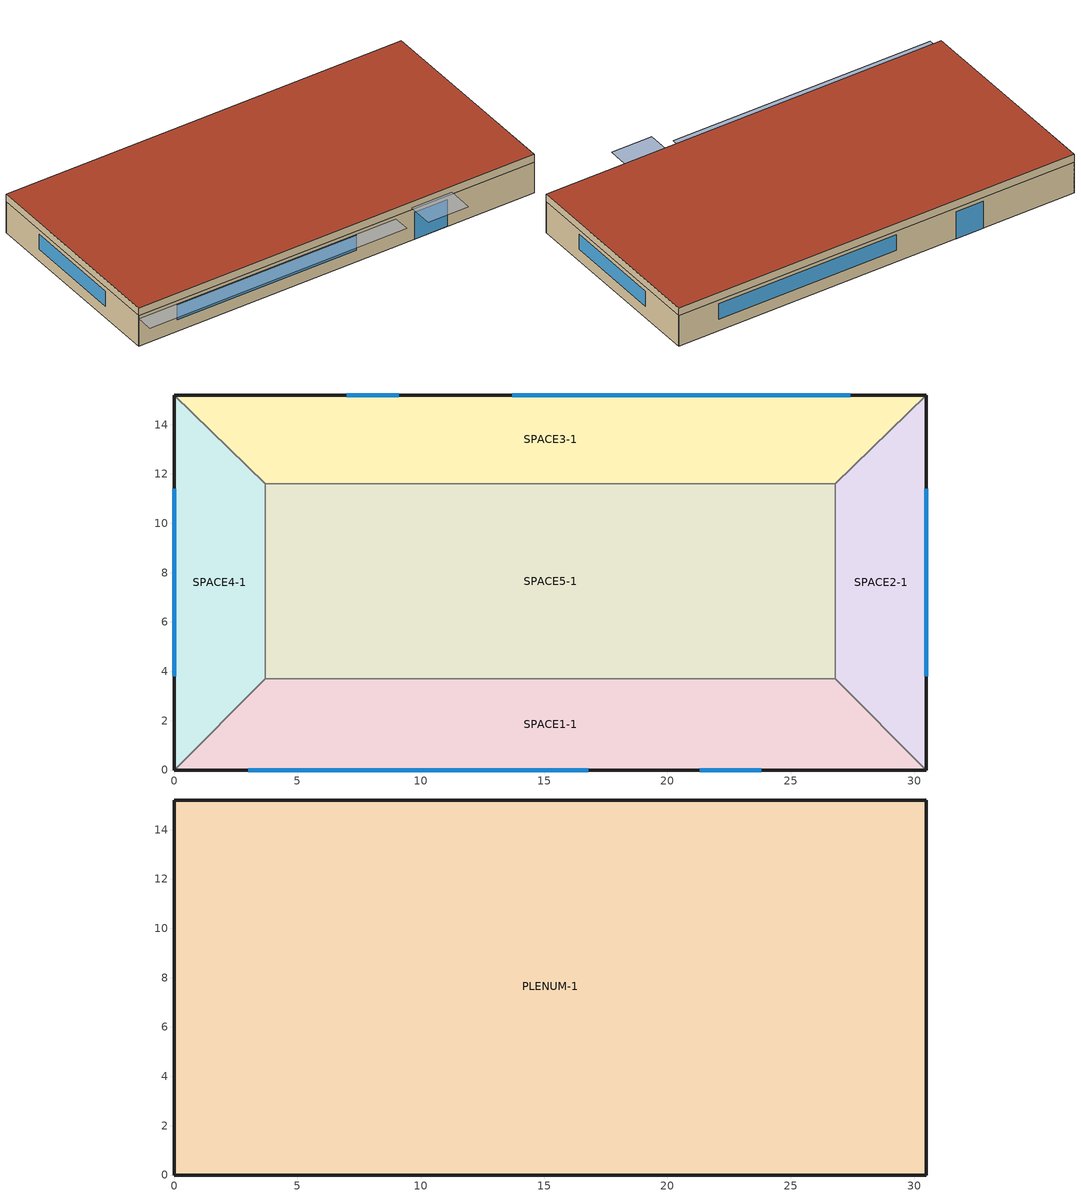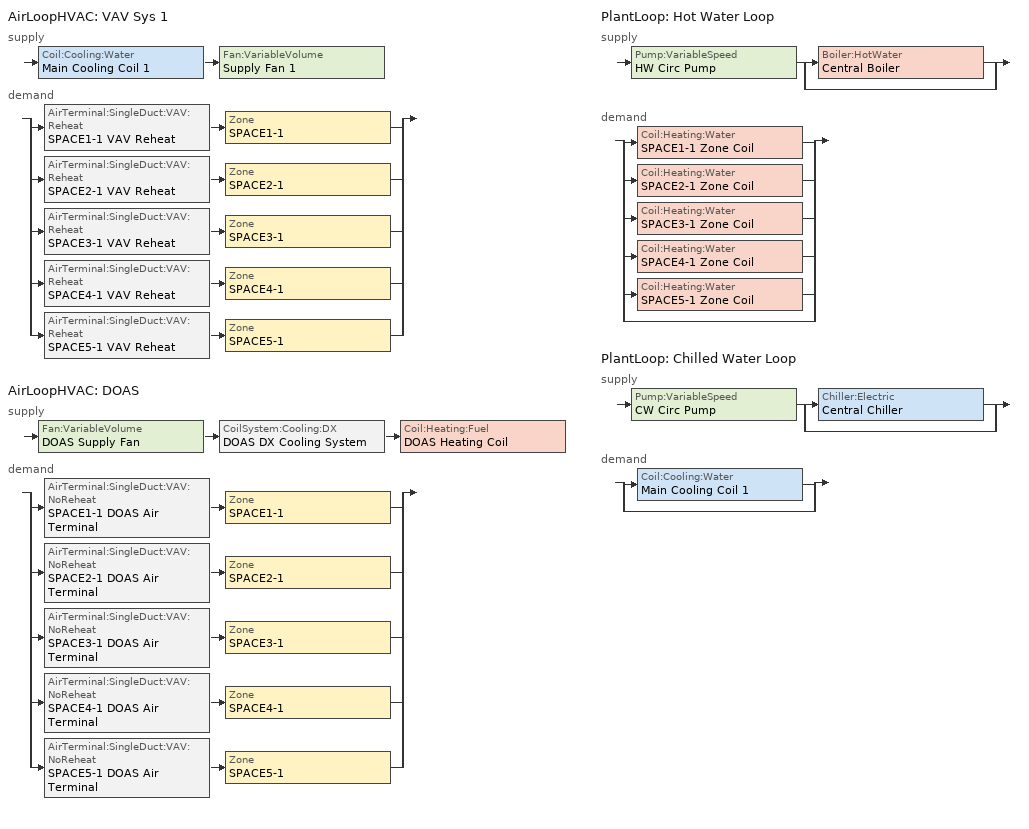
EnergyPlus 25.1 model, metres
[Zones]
SPACE1-1
 floor ground (FLOOR-SLAB-1): 26.8,3.7 30.5,0 0,0 3.7,3.7 z0
 wall outside (WALL-1): 0,0 30.5,0 z0:2.4
 wall to SPACE2-1 (INT-WALL-1): 30.5,0 26.8,3.7 z0:2.4
 wall to SPACE4-1 (INT-WALL-1): 3.7,3.7 0,0 z0:2.4
 wall to SPACE5-1 (INT-WALL-1): 26.8,3.7 3.7,3.7 z0:2.4
 window (Dbl Clr 3mm/13mm Air): 3,0 16.8,0 z0.9:2.1
 window (Sgl Grey 3mm): 21.3,0 23.8,0 z0:2.1
SPACE2-1
 floor ground (FLOOR-SLAB-1): 26.8,11.6 30.5,15.2 30.5,0 26.8,3.7 z0
 wall outside (WALL-1): 30.5,0 30.5,15.2 z0:2.4
 wall to SPACE3-1 (INT-WALL-1): 30.5,15.2 26.8,11.6 z0:2.4
 wall to SPACE5-1 (INT-WALL-1): 26.8,11.6 26.8,3.7 z0:2.4
 window (Dbl Clr 3mm/13mm Air): 30.5,3.8 30.5,11.4 z0.9:2.1
SPACE3-1
 floor ground (FLOOR-SLAB-1): 26.8,11.6 3.7,11.6 0,15.2 30.5,15.2 z0
 wall outside (WALL-1): 30.5,15.2 0,15.2 z0:2.4
 wall to SPACE4-1 (INT-WALL-1): 0,15.2 3.7,11.6 z0:2.4
 wall to SPACE5-1 (INT-WALL-1): 3.7,11.6 26.8,11.6 z0:2.4
 window (Dbl Clr 3mm/13mm Air): 27.4,15.2 13.7,15.2 z0.9:2.1
 window (Sgl Grey 3mm): 9.1,15.2 7,15.2 z0:2.1
SPACE4-1
 floor ground (FLOOR-SLAB-1): 3.7,3.7 0,0 0,15.2 3.7,11.6 z0
 wall outside (WALL-1): 0,15.2 0,0 z0:2.4
 wall to SPACE5-1 (INT-WALL-1): 3.7,3.7 3.7,11.6 z0:2.4
 window (Dbl Clr 3mm/13mm Air): 0,11.4 0,3.8 z0.9:2.1
SPACE5-1
 floor ground (FLOOR-SLAB-1): 26.8,11.6 26.8,3.7 3.7,3.7 3.7,11.6 z0
PLENUM-1
 floor to SPACE1-1 (CLNG-1): 26.8,3.7 30.5,0 0,0 3.7,3.7 z2.4
 floor to SPACE2-1 (CLNG-1): 26.8,11.6 30.5,15.2 30.5,0 26.8,3.7 z2.4
 floor to SPACE3-1 (CLNG-1): 26.8,11.6 3.7,11.6 0,15.2 30.5,15.2 z2.4
 floor to SPACE4-1 (CLNG-1): 3.7,3.7 0,0 0,15.2 3.7,11.6 z2.4
 floor to SPACE5-1 (CLNG-1): 26.8,11.6 26.8,3.7 3.7,3.7 3.7,11.6 z2.4
 wall outside (WALL-1): 0,0 30.5,0 30.5,15.2 0,15.2 0,0 z2.4:3
 roof outside (ROOF-1): 0,15.2 0,0 30.5,0 30.5,15.2 z3
shading: 0,-1.3 0,0 19.8,0 19.8,-1.3 z2.2; 21,-2 21,0 24.1,0 24.1,-2 z2.6
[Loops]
AirLoopHVAC 'VAV Sys 1'
 supply: Coil:Cooling:Water 'Main Cooling Coil 1' > Fan:VariableVolume 'Supply Fan 1'
 demand: split
  | AirTerminal:SingleDuct:VAV:Reheat 'SPACE1-1 VAV Reheat' > Zone 'SPACE1-1'
  | AirTerminal:SingleDuct:VAV:Reheat 'SPACE2-1 VAV Reheat' > Zone 'SPACE2-1'
  | AirTerminal:SingleDuct:VAV:Reheat 'SPACE3-1 VAV Reheat' > Zone 'SPACE3-1'
  | AirTerminal:SingleDuct:VAV:Reheat 'SPACE4-1 VAV Reheat' > Zone 'SPACE4-1'
  | AirTerminal:SingleDuct:VAV:Reheat 'SPACE5-1 VAV Reheat' > Zone 'SPACE5-1'
AirLoopHVAC 'DOAS'
 supply: Fan:VariableVolume 'DOAS Supply Fan' > CoilSystem:Cooling:DX 'DOAS DX Cooling System' > Coil:Heating:Fuel 'DOAS Heating Coil'
 demand: split
  | AirTerminal:SingleDuct:VAV:NoReheat 'SPACE1-1 DOAS Air Terminal' > Zone 'SPACE1-1'
  | AirTerminal:SingleDuct:VAV:NoReheat 'SPACE2-1 DOAS Air Terminal' > Zone 'SPACE2-1'
  | AirTerminal:SingleDuct:VAV:NoReheat 'SPACE3-1 DOAS Air Terminal' > Zone 'SPACE3-1'
  | AirTerminal:SingleDuct:VAV:NoReheat 'SPACE4-1 DOAS Air Terminal' > Zone 'SPACE4-1'
  | AirTerminal:SingleDuct:VAV:NoReheat 'SPACE5-1 DOAS Air Terminal' > Zone 'SPACE5-1'
PlantLoop 'Hot Water Loop'
 supply: Pump:VariableSpeed 'HW Circ Pump' > split
  | Boiler:HotWater 'Central Boiler'
  | bypass
 demand: split
  | Coil:Heating:Water 'SPACE1-1 Zone Coil'
  | Coil:Heating:Water 'SPACE2-1 Zone Coil'
  | Coil:Heating:Water 'SPACE3-1 Zone Coil'
  | Coil:Heating:Water 'SPACE4-1 Zone Coil'
  | Coil:Heating:Water 'SPACE5-1 Zone Coil'
  | bypass
PlantLoop 'Chilled Water Loop'
 supply: Pump:VariableSpeed 'CW Circ Pump' > split
  | Chiller:Electric 'Central Chiller'
  | bypass
 demand: split
  | Coil:Cooling:Water 'Main Cooling Coil 1'
  | bypass
[Building]
Building: North Axis {deg}=30; Terrain=City; Loads Convergence Tolerance Value {W}=0.04; Temperature Convergence Tolerance Value {deltaC}=0.4; Solar Distribution=FullExterior; Maximum Number of Warmup Days=25; Minimum Number of Warmup Days=6
[Site:Location]
CHICAGO_IL_USA TMY2-94846: Latitude {deg}=41.78; Longitude {deg}=-87.75; Time Zone {hr}=-6; Elevation {m}=190
[SizingPeriod:DesignDay] Day of Month=21; Humidity Condition Type=Wetbulb; Barometric Pressure {Pa}=99063; Rain Indicator=No; Snow Indicator=No; Daylight Saving Time Indicator=No; Solar Model Indicator=ASHRAEClearSky
Name | Month | Day Type | Maximum Dry-Bulb Temperature {C} | Daily Dry-Bulb Temperature Range {deltaC} | Wetbulb or DewPoint at Maximum Dry-Bulb {C} | Wind Speed {m/s} | Wind Direction {deg} | Sky Clearness
CHICAGO_IL_USA Annual Heating 99% Design Conditions DB | 1 | WinterDesignDay | -17.3 | 0 | -17.3 | 4.9 | 270 | 0
CHICAGO_IL_USA Annual Cooling 1% Design Conditions DB/MCWB | 7 | SummerDesignDay | 31.5 | 10.7 | 23 | 5.3 | 230 | 1
[Site:GroundTemperature:BuildingSurface]
20.03, 20.03, 20.13, 20.3, 20.43, 20.52, 20.62, 20.77, 20.78, 20.55, 20.44, 20.2
[Material] Thermal Absorptance=0.9
Name | Roughness | Thickness {m} | Conductivity {W/m-K} | Density {kg/m3} | Specific Heat {J/kg-K} | Solar Absorptance | Visible Absorptance
RG01 | Rough | 0.0127 | 1.442 | 881 | 1674 | 0.65 | 0.65
BR01 | VeryRough | 0.0095 | 0.162 | 1121 | 1464 | 0.7 | 0.7
IN46 | VeryRough | 0.0762 | 0.023 | 24 | 1590 | 0.5 | 0.5
WD01 | MediumSmooth | 0.0191 | 0.115 | 513 | 1381 | 0.78 | 0.78
PW03 | MediumSmooth | 0.0127 | 0.115 | 545 | 1213 | 0.78 | 0.78
IN02 | Rough | 0.0901 | 0.043 | 10 | 837 | 0.75 | 0.75
GP01 | MediumSmooth | 0.0127 | 0.16 | 801 | 837 | 0.75 | 0.75
GP02 | MediumSmooth | 0.0159 | 0.16 | 801 | 837 | 0.75 | 0.75
CC03 | MediumRough | 0.1016 | 1.31 | 2243 | 837 | 0.65 | 0.65
[Material:NoMass]
MAT-CLNG-1: Roughness=Rough; Thermal Resistance {m2-K/W}=0.652259; Thermal Absorptance=0.65; Solar Absorptance=0.65; Visible Absorptance=0.65
[Material:AirGap]
AL21: Thermal Resistance {m2-K/W}=0.157
[Construction]
ROOF-1: RG01, BR01, IN46, WD01
WALL-1: WD01, PW03, IN02, GP01
CLNG-1: MAT-CLNG-1
FLOOR-SLAB-1: CC03
INT-WALL-1: GP02, AL21, GP02
Dbl Clr 3mm/13mm Air: CLEAR 3MM, AIR 13MM, CLEAR 3MM
Sgl Grey 3mm: GREY 3MM
[WindowMaterial:Gas]
AIR 13MM: Gas Type=Air; Thickness {m}=0.0127
[WindowMaterial:Glazing] Optical Data Type=SpectralAverage; Thickness {m}=0.003; Infrared Transmittance at Normal Incidence=0; Front Side Infrared Hemispherical Emissivity=0.84; Back Side Infrared Hemispherical Emissivity=0.84; Conductivity {W/m-K}=0.9
Name | Solar Transmittance at Normal Incidence | Front Side Solar Reflectance at Normal Incidence | Back Side Solar Reflectance at Normal Incidence | Visible Transmittance at Normal Incidence | Front Side Visible Reflectance at Normal Incidence | Back Side Visible Reflectance at Normal Incidence
CLEAR 3MM | 0.837 | 0.075 | 0.075 | 0.898 | 0.081 | 0.081
GREY 3MM | 0.626 | 0.061 | 0.061 | 0.611 | 0.061 | 0.061
[Zone] Type=1; Multiplier=1
Name | Ceiling Height {m} | Volume {m3}
PLENUM-1 | 0.6096 | 283.2
SPACE1-1; SPACE3-1 | 2.4384 | 239.247
SPACE2-1; SPACE4-1 | 2.4384 | 103.311
SPACE5-1 | 2.4384 | 447.683
[ZoneInfiltration:DesignFlowRate] Schedule=INFIL-SCH; Design Flow Rate Calculation Method=flow/zone; Constant Term Coefficient=0; Temperature Term Coefficient=0; Velocity Term Coefficient=0.2237; Velocity Squared Term Coefficient=0
Name | Zone or ZoneList or Space or SpaceList | Design Flow Rate {m3/s}
SPACE1-1 Infil 1 | SPACE1-1 | 0.032
SPACE2-1 Infil 1 | SPACE2-1 | 0.014
SPACE3-1 Infil 1 | SPACE3-1 | 0.032
SPACE4-1 Infil 1 | SPACE4-1 | 0.014
SPACE5-1 Infil 1 | SPACE5-1 | 0.062
[People] Number of People Schedule=OCCUPY-1; Number of People Calculation Method=people; Fraction Radiant=0.3; Activity Level Schedule=ActSchd
Name | Zone or ZoneList or Space or SpaceList | Number of People
SPACE1-1 People 1 | SPACE1-1 | 11
SPACE2-1 People 1 | SPACE2-1 | 5
SPACE3-1 People 1 | SPACE3-1 | 11
SPACE4-1 People 1 | SPACE4-1 | 5
SPACE5-1 People 1 | SPACE5-1 | 20
[Lights] Schedule=LIGHTS-1; Design Level Calculation Method=LightingLevel; Return Air Fraction=0.2; Fraction Radiant=0.59; Fraction Visible=0.2; Fraction Replaceable=0
Name | Zone or ZoneList or Space or SpaceList | Lighting Level {W}
SPACE1-1 Lights 1 | SPACE1-1 | 1584
SPACE2-1 Lights 1 | SPACE2-1 | 684
SPACE3-1 Lights 1 | SPACE3-1 | 1584
SPACE4-1 Lights 1 | SPACE4-1 | 684
SPACE5-1 Lights 1 | SPACE5-1 | 2964
[ElectricEquipment] Schedule=EQUIP-1; Design Level Calculation Method=EquipmentLevel; Fraction Latent=0; Fraction Radiant=0.3; Fraction Lost=0
Name | Zone or ZoneList or Space or SpaceList | Design Level {W}
SPACE1-1 ElecEq 1 | SPACE1-1 | 1056
SPACE2-1 ElecEq 1 | SPACE2-1 | 456
SPACE3-1 ElecEq 1 | SPACE3-1 | 1056
SPACE4-1 ElecEq 1 | SPACE4-1 | 456
SPACE5-1 ElecEq 1 | SPACE5-1 | 1976
[Sizing:Zone] Zone Cooling Design Supply Air Temperature Input Method=SupplyAirTemperature; Zone Cooling Design Supply Air Temperature {C}=14; Zone Heating Design Supply Air Temperature Input Method=SupplyAirTemperature; Zone Heating Design Supply Air Temperature {C}=50; Zone Cooling Design Supply Air Humidity Ratio {kgWater/kgDryAir}=0.009; Zone Heating Design Supply Air Humidity Ratio {kgWater/kgDryAir}=0.004; Zone Heating Sizing Factor=0; Zone Cooling Sizing Factor=0; Cooling Design Air Flow Method=DesignDayWithLimit; Heating Design Air Flow Method=DesignDay; Account for Dedicated Outdoor Air System=Yes; Dedicated Outdoor Air System Control Strategy=ColdSupplyAir; Dedicated Outdoor Air Low Setpoint Temperature for Design {C}=12.2; Dedicated Outdoor Air High Setpoint Temperature for Design {C}=12.3
Name | Design Specification Outdoor Air Object
SPACE1-1 | SZ DSOA SPACE1-1
SPACE2-1 | SZ DSOA SPACE2-1
SPACE3-1 | SZ DSOA SPACE3-1
SPACE4-1 | SZ DSOA SPACE4-1
SPACE5-1 | SZ DSOA SPACE5-1
[DesignSpecification:OutdoorAir] Outdoor Air Method=sum; Outdoor Air Flow per Person {m3/s-person}=0.00236; Outdoor Air Flow per Zone Floor Area {m3/s-m2}=0.000305; Outdoor Air Flow per Zone {m3/s}=0
SZ DSOA SPACE1-1; SZ DSOA SPACE2-1; SZ DSOA SPACE3-1; SZ DSOA SPACE4-1; SZ DSOA SPACE5-1
[Sizing:System] Design Outdoor Air Flow Rate {m3/s}=autosize; Preheat Design Humidity Ratio {kgWater/kgDryAir}=0.008; Precool Design Temperature {C}=11; Precool Design Humidity Ratio {kgWater/kgDryAir}=0.008; Central Cooling Design Supply Air Temperature {C}=12.8; Cooling Supply Air Flow Rate Method=DesignDay; Cooling Supply Air Flow Rate {m3/s}=0; Heating Supply Air Flow Rate Method=DesignDay; Heating Supply Air Flow Rate {m3/s}=0; Zone Maximum Outdoor Air Fraction=1; Cooling Design Capacity Method=CoolingDesignCapacity; Cooling Design Capacity {W}=autosize; Heating Design Capacity Method=HeatingDesignCapacity; Heating Design Capacity {W}=autosize
Name | Type of Load to Size On | Central Heating Maximum System Air Flow Ratio | Preheat Design Temperature {C} | Central Heating Design Supply Air Temperature {C} | Type of Zone Sum to Use | 100% Outdoor Air in Cooling | 100% Outdoor Air in Heating | Central Cooling Design Supply Air Humidity Ratio {kgWater/kgDryAir} | Central Heating Design Supply Air Humidity Ratio {kgWater/kgDryAir} | Central Cooling Capacity Control Method | System Outdoor Air Method
VAV Sys 1 | sensible | 0.3 | 4.5 | 16.7 | noncoincident | no | no | 0.008 | 0.008 | VAV
DOAS | VentilationRequirement | 1 | 2 | 12.2 | NonCoincident | Yes | Yes | 0.00924 | 0.003 | OnOff | ZoneSum
[Sizing:Plant]
Name | Loop Type | Design Loop Exit Temperature {C} | Loop Design Temperature Difference {deltaC}
Hot Water Loop | heating | 82 | 11
Chilled Water Loop | cooling | 7 | 4
[ZoneControl:Thermostat] Control Type Schedule=Zone Control Type Sched; Control 1=CoolingSetPoint; Control 2=HeatingSetpoint; Control 3=DualSetPoint
Name | Zone or ZoneList
SPACE1-1 Control | SPACE1-1
SPACE2-1 Control | SPACE2-1
SPACE3-1 Control | SPACE3-1
SPACE4-1 Control | SPACE4-1
SPACE5-1 Control | SPACE5-1
[ThermostatSetpoint:SingleHeating]
HeatingSetpoint: Setpoint Temperature Schedule=Htg-SetP-Sch
[ThermostatSetpoint:SingleCooling]
CoolingSetpoint: Setpoint Temperature Schedule=Clg-SetP-Sch
[ThermostatSetpoint:DualSetpoint]
DualSetPoint: Heating Setpoint Temperature Schedule=Htg-SetP-Sch; Cooling Setpoint Temperature Schedule=Clg-SetP-Sch
[Zone equipment]
SPACE1-1: SPACE1-1 DOAS Air Terminal, SPACE1-1 VAV Reheat
SPACE2-1: SPACE2-1 DOAS Air Terminal, SPACE2-1 VAV Reheat
SPACE3-1: SPACE3-1 DOAS Air Terminal, SPACE3-1 VAV Reheat
SPACE4-1: SPACE4-1 DOAS Air Terminal, SPACE4-1 VAV Reheat
SPACE5-1: SPACE5-1 DOAS Air Terminal, SPACE5-1 VAV Reheat
[AirTerminal:SingleDuct:VAV:Reheat] Availability Schedule=ReheatCoilAvailSched; Maximum Air Flow Rate {m3/s}=autosize; Zone Minimum Air Flow Input Method=Constant; Constant Minimum Air Flow Fraction=0.3; Maximum Hot Water or Steam Flow Rate {m3/s}=autosize; Minimum Hot Water or Steam Flow Rate {m3/s}=0; Convergence Tolerance=0.001; Damper Heating Action=NORMAL; Maximum Flow per Zone Floor Area During Reheat {m3/s-m2}=AUTOCALCULATE; Maximum Flow Fraction During Reheat=AUTOCALCULATE
Name | Reheat Coil
SPACE1-1 VAV Reheat | SPACE1-1 Zone Coil
SPACE2-1 VAV Reheat | SPACE2-1 Zone Coil
SPACE3-1 VAV Reheat | SPACE3-1 Zone Coil
SPACE4-1 VAV Reheat | SPACE4-1 Zone Coil
SPACE5-1 VAV Reheat | SPACE5-1 Zone Coil
[Coil:Heating:Water] Availability Schedule=ReheatCoilAvailSched; U-Factor Times Area Value {W/K}=autosize; Maximum Water Flow Rate {m3/s}=autosize; Performance Input Method=UFactorTimesAreaAndDesignWaterFlowRate; Rated Capacity {W}=autosize; Rated Inlet Water Temperature {C}=82.2; Rated Inlet Air Temperature {C}=16.6; Rated Outlet Water Temperature {C}=71.1; Rated Outlet Air Temperature {C}=32.2; Design Water Temperature Difference {deltaC}=11
SPACE1-1 Zone Coil; SPACE2-1 Zone Coil; SPACE3-1 Zone Coil; SPACE4-1 Zone Coil; SPACE5-1 Zone Coil
[AirLoopHVAC:ReturnPlenum]
Return-Plenum-1: Zone=PLENUM-1
[AirLoopHVAC] Design Supply Air Flow Rate {m3/s}=autosize
VAV Sys 1; DOAS
[AvailabilityManager:Scheduled]
Name | Schedule
VAV Sys 1 Avail | FanAvailSched
DOAS Availability | OCCUPY-1
[Coil:Cooling:Water]
Main Cooling Coil 1: Availability Schedule=CoolingCoilAvailSched; Design Water Flow Rate {m3/s}=autosize; Design Air Flow Rate {m3/s}=autosize; Design Inlet Water Temperature {C}=autosize; Design Inlet Air Temperature {C}=autosize; Design Outlet Air Temperature {C}=autosize; Design Inlet Air Humidity Ratio {kgWater/kgDryAir}=autosize; Design Outlet Air Humidity Ratio {kgWater/kgDryAir}=autosize; Type of Analysis=SimpleAnalysis; Heat Exchanger Configuration=CrossFlow; Design Water Temperature Difference {deltaC}=4
[Fan:VariableVolume] Fan Total Efficiency=0.7; Maximum Flow Rate {m3/s}=autosize; Fan Power Minimum Flow Rate Input Method=Fraction; Motor Efficiency=0.9; Motor In Airstream Fraction=1; Fan Power Coefficient 5=0
Name | Availability Schedule | Pressure Rise {Pa} | Fan Power Minimum Flow Fraction | Fan Power Coefficient 1 | Fan Power Coefficient 2 | Fan Power Coefficient 3 | Fan Power Coefficient 4
Supply Fan 1 | FanAvailSched | 600 | 0.25 | 0.350712 | 0.308505 | -0.541374 | 0.871988
DOAS Supply Fan | OCCUPY-1 | 1000 | 0 | 0.00153024 | 0.00520806 | 1.10862 | -0.116356
[Controller:WaterCoil]
Central Cooling Coil Controller 1: Control Variable=Temperature; Action=Reverse; Actuator Variable=FLOW; Controller Convergence Tolerance {deltaC}=0.002; Maximum Actuated Flow {m3/s}=autosize; Minimum Actuated Flow {m3/s}=0
[SetpointManager:SystemNodeReset:Temperature] Control Variable=Temperature
Name | Setpoint at Low Reference Temperature {C} | Setpoint at High Reference Temperature {C} | Low Reference Temperature {C} | High Reference Temperature {C} | Setpoint Node or NodeList
Supply Air Temp Manager 1 | 16.7 | 12.8 | 20 | 23.3 | VAV Sys 1 Outlet Node
Hot Water Loop Setpoint Manager | 82 | 65.6 | -6.7 | 10 | HW Supply Outlet Node
Central Boiler Setpoint Manager | 82 | 65.6 | -6.7 | 10 | Central Boiler Outlet Node
[SetpointManager:MixedAir]
Mixed Air Temp Manager 1: Control Variable=Temperature; Setpoint Node or NodeList=Main Branch SetPoint Node List
[PlantLoop] Fluid Type=Water; Maximum Loop Flow Rate {m3/s}=autosize; Minimum Loop Flow Rate {m3/s}=0; Load Distribution Scheme=SequentialLoad
Name | Plant Equipment Operation Scheme | Maximum Loop Temperature {C} | Minimum Loop Temperature {C}
Hot Water Loop | Hot Loop Operation | 100 | 10
Chilled Water Loop | CW Loop Operation | 98 | 1
[PlantEquipmentOperationSchemes] Control Scheme 1 Schedule=PlantOnSched
Name | Control Scheme 1
Hot Loop Operation | Central Boiler Only
CW Loop Operation | Central Chiller Only
[PlantEquipmentOperation:HeatingLoad]
Central Boiler Only: Load Range 1 Lower Limit {W}=0; Load Range 1 Upper Limit {W}=1000000; Range 1 Equipment List=heating plant
[PlantEquipmentList]
heating plant: Central Boiler
Cooling Plant: Central Chiller
[Boiler:HotWater]
Central Boiler: Fuel Type=NaturalGas; Nominal Capacity {W}=autosize; Nominal Thermal Efficiency=0.8; Efficiency Curve Temperature Evaluation Variable=LeavingBoiler; Normalized Boiler Efficiency Curve=BoilerEfficiency; Design Water Flow Rate {m3/s}=autosize; Minimum Part Load Ratio=0; Maximum Part Load Ratio=1.2; Optimum Part Load Ratio=1; Water Outlet Upper Temperature Limit {C}=100; Boiler Flow Mode=LeavingSetpointModulated
[Pump:VariableSpeed] Design Maximum Flow Rate {m3/s}=autosize; Design Pump Head {Pa}=179352; Design Power Consumption {W}=autosize; Motor Efficiency=0.9; Fraction of Motor Inefficiencies to Fluid Stream=0; Coefficient 1 of the Part Load Performance Curve=0; Coefficient 2 of the Part Load Performance Curve=1; Coefficient 3 of the Part Load Performance Curve=0; Coefficient 4 of the Part Load Performance Curve=0; Design Minimum Flow Rate {m3/s}=0; Pump Control Type=INTERMITTENT
Name | Pump Flow Rate Schedule
HW Circ Pump
CW Circ Pump | CoolingPumpAvailSched
[AvailabilityManager:LowTemperatureTurnOff]
CW Low Temp Limit: Temperature {C}=2; Applicability Schedule=CoolingPumpAvailSched
[SetpointManager:Scheduled] Control Variable=Temperature
Name | Schedule | Setpoint Node or NodeList
Chilled Water Loop Setpoint Manager | CW Loop Temp Schedule | CW Supply Outlet Node
Central Chiller Setpoint Manager | CW Loop Temp Schedule | Central Chiller Outlet Node
DOAS Cooling Supply Air Temp Manager | HVACTemplate-Always 12.8 | DOAS Cooling Setpoint Nodes
DOAS Heating Supply Air Temp Manager | HVACTemplate-Always 12.2 | DOAS Heating Coil Outlet
[PlantEquipmentOperation:CoolingLoad]
Central Chiller Only: Load Range 1 Lower Limit {W}=0; Load Range 1 Upper Limit {W}=900000; Range 1 Equipment List=Cooling Plant
[Chiller:Electric]
Central Chiller: Condenser Type=AirCooled; Nominal Capacity {W}=autosize; Nominal COP {W/W}=3.2; Minimum Part Load Ratio=0; Maximum Part Load Ratio=1; Optimum Part Load Ratio=0.65; Design Condenser Inlet Temperature {C}=35; Temperature Rise Coefficient=2.778; Design Chilled Water Outlet Temperature {C}=6.67; Design Chilled Water Flow Rate {m3/s}=autosize; Design Condenser Fluid Flow Rate {m3/s}=autosize; Coefficient 1 of Capacity Ratio Curve=0.9949; Coefficient 2 of Capacity Ratio Curve=-0.045954; Coefficient 3 of Capacity Ratio Curve=-0.0013543; Coefficient 1 of Power Ratio Curve=2.333; Coefficient 2 of Power Ratio Curve=-1.975; Coefficient 3 of Power Ratio Curve=0.6121; Coefficient 1 of Full Load Ratio Curve=0.03303; Coefficient 2 of Full Load Ratio Curve=0.6852; Coefficient 3 of Full Load Ratio Curve=0.2818; Chilled Water Outlet Temperature Lower Limit {C}=5; Chiller Flow Mode=LeavingSetpointModulated
[AirTerminal:SingleDuct:VAV:NoReheat] Maximum Air Flow Rate {m3/s}=autosize; Zone Minimum Air Flow Input Method=Constant; Constant Minimum Air Flow Fraction=1
SPACE1-1 DOAS Air Terminal; SPACE2-1 DOAS Air Terminal; SPACE3-1 DOAS Air Terminal; SPACE4-1 DOAS Air Terminal; SPACE5-1 DOAS Air Terminal
[CoilSystem:Cooling:DX]
DOAS DX Cooling System: Cooling Coil=DOAS Cooling Coil; Dehumidification Control Type=Multimode; Run on Sensible Load=Yes; Run on Latent Load=Yes
[Coil:Cooling:DX:TwoStageWithHumidityControlMode]
DOAS Cooling Coil: Number of Capacity Stages=2; Number of Enhanced Dehumidification Modes=1; Normal Mode Stage 1 Coil Performance=DOAS Standard Perf 1; Normal Mode Stage 1+2 Coil Performance=DOAS Standard Perf 1+2; Dehumidification Mode 1 Stage 1 Coil Performance=DOAS Dehumid Perf 1; Dehumidification Mode 1 Stage 1+2 Coil Performance=DOAS Dehumid Perf 1+2; Minimum Outdoor Dry-Bulb Temperature for Compressor Operation {C}=0
[CoilPerformance:DX:Cooling] Gross Rated Total Cooling Capacity {W}=autosize; Gross Rated Sensible Heat Ratio=autosize; Rated Air Flow Rate {m3/s}=autosize; Total Cooling Capacity Function of Flow Fraction Curve=DOAS DX Coil Cap-FF; Energy Input Ratio Function of Flow Fraction Curve=DOAS DX Coil EIR-FF; Part Load Fraction Correlation Curve=DOAS DX Coil PLF; Maximum Cycling Rate {cycles/hr}=0
Name | Gross Rated Cooling COP {W/W} | Fraction of Air Flow Bypassed Around Coil | Total Cooling Capacity Function of Temperature Curve | Energy Input Ratio Function of Temperature Curve
DOAS Standard Perf 1 | 3 | 0.5 | DOAS DX Coil Std Cap-FT | DOAS DX Coil Std EIR-FT
DOAS Standard Perf 1+2 | 3 | 0 | DOAS DX Coil Std Cap-FT | DOAS DX Coil Std EIR-FT
DOAS Dehumid Perf 1 | 2.7 | 0.5 | DOAS DX Coil Dehum Cap-FT | DOAS DX Coil Dehum EIR-FT
DOAS Dehumid Perf 1+2 | 2.7 | 0 | DOAS DX Coil Dehum Cap-FT | DOAS DX Coil Dehum EIR-FT
[Coil:Heating:Fuel]
DOAS Heating Coil: Fuel Type=NaturalGas; Burner Efficiency=0.8; Nominal Capacity {W}=autosize; On Cycle Parasitic Electric Load {W}=0; Part Load Fraction Correlation Curve=DOAS Heating Coil PLF-FPLR; Off Cycle Parasitic Fuel Load {W}=0
[SetpointManager:SystemNodeReset:Humidity]
DOAS Dehumidification Setpoint Manager: Control Variable=MaximumHumidityRatio; Setpoint at Low Reference Humidity Ratio {kgWater/kgDryAir}=0.00924; Setpoint at High Reference Humidity Ratio {kgWater/kgDryAir}=0.006; Low Reference Humidity Ratio {kgWater/kgDryAir}=0.0085; High Reference Humidity Ratio {kgWater/kgDryAir}=0.01; Setpoint Node or NodeList=DOAS Cooling Coil Outlet
[Schedule:Compact]
OCCUPY-1: Through: 12/31, For: WeekDays SummerDesignDay CustomDay1 CustomDay2, Until: 8:00, 0, Until: 11:00, 1, Until: 12:00, 0.8, Until: 13:00, 0.4, Until: 14:00, 0.8, Until: 18:00, 1, Until: 19:00, 0.5, Until: 24:00, 0, For: Weekends WinterDesignDay Holiday, Until: 24:00, 0
LIGHTS-1: Through: 12/31, For: WeekDays SummerDesignDay CustomDay1 CustomDay2, Until: 8:00, 0.05, Until: 9:00, 0.9, Until: 10:00, 0.95, Until: 11:00, 1, Until: 12:00, 0.95, Until: 13:00, 0.8, Until: 14:00, 0.9, Until: 18:00, 1, Until: 19:00, 0.6, Until: 21:00, 0.2, Until: 24:00, 0.05, For: Weekends WinterDesignDay Holiday, Until: 24:00, 0.05
EQUIP-1: Through: 12/31, For: WeekDays SummerDesignDay CustomDay1 CustomDay2, Until: 8:00, 0.02, Until: 9:00, 0.4, Until: 14:00, 0.9, Until: 15:00, 0.8, Until: 16:00, 0.7, Until: 18:00, 0.5, Until: 20:00, 0.3, Until: 24:00, 0.02, For: Weekends WinterDesignDay Holiday, Until: 24:00, 0.2
INFIL-SCH: Through: 3/31, For: AllDays, Until: 24:00, 1, Through: 10/31, For: AllDays, Until: 24:00, 0, Through: 12/31, For: AllDays, Until: 24:00, 1
ActSchd: Through: 12/31, For: AllDays, Until: 24:00, 117.24
Htg-SetP-Sch: Through: 12/31, For: SummerDesignDay, Until: 24:00, 16.7, For: WinterDesignDay, Until: 24:00, 22.2, For: WeekDays, Until: 6:00, 16.7, Until: 20:00, 22.2, Until: 24:00, 16.7, For: WeekEnds Holiday, Until: 24:00, 16.7, For: AllOtherDays, Until: 24:00, 16.7
Clg-SetP-Sch: Through: 12/31, For: SummerDesignDay, Until: 24:00, 23.9, For: WinterDesignDay, Until: 24:00, 29.4, For: WeekDays, Until: 6:00, 29.4, Until: 20:00, 23.9, Until: 24:00, 29.4, For: WeekEnds Holiday, Until: 24:00, 29.4, For: AllOtherDays, Until: 24:00, 29.4
Zone Control Type Sched: Through: 12/31, For: SummerDesignDay, Until: 24:00, 2, For: WinterDesignDay, Until: 24:00, 1, For: AllOtherDays, Until: 24:00, 4
FanAvailSched; ReheatCoilAvailSched: Through: 3/31, For: AllDays, Until: 24:00, 1, Through: 9/30, For: WeekDays, Until: 6:00, 0, Until: 20:00, 1, Until: 24:00, 0, For: SummerDesignDay WinterDesignDay, Until: 24:00, 1, For: AllOtherDays, Until: 24:00, 0, Through: 12/31, For: AllDays, Until: 24:00, 1
CoolingCoilAvailSched: Through: 12/31, For: WeekDays, Until: 6:00, 0, Until: 20:00, 1, Until: 24:00, 0, For: SummerDesignDay WinterDesignDay, Until: 24:00, 1, For: AllOtherDays, Until: 24:00, 0
CoolingPumpAvailSched; PlantOnSched: Through: 12/31, For: AllDays, Until: 24:00, 1
CW Loop Temp Schedule: Through: 12/31, For: AllDays, Until: 24:00, 7.22
HVACTemplate-Always 12.8: Through: 12/31, For: AllDays, Until: 24:00, 12.8
HVACTemplate-Always 12.2: Through: 12/31, For: AllDays, Until: 24:00, 12.2
[Curve:Quadratic]
Name | Coefficient1 Constant | Coefficient2 x | Coefficient3 x**2 | Minimum Value of x | Maximum Value of x
BoilerEfficiency | 1 | 0 | 0 | 0 | 1
DOAS DX Coil Cap-FF | 0.8 | 0.2 | 0 | 0.5 | 1.5
DOAS DX Coil EIR-FF | 1.1552 | -0.1808 | 0.0256 | 0.5 | 1.5
DOAS DX Coil PLF | 0.85 | 0.15 | 0 | 0 | 1
[Curve:Biquadratic] Minimum Value of x=-100; Maximum Value of x=100; Minimum Value of y=-100; Maximum Value of y=100
Name | Coefficient1 Constant | Coefficient2 x | Coefficient3 x**2 | Coefficient4 y | Coefficient5 y**2 | Coefficient6 x*y
DOAS DX Coil Std Cap-FT | 1.06794 | -0.0312618 | 0.00197431 | -0.00272643 | -5.52654e-05 | -6.31169e-05
DOAS DX Coil Dehum Cap-FT | 0.59678 | 0.0342166 | 0.000113924 | -0.00375859 | -9.17495e-05 | -8.98373e-05
DOAS DX Coil Std EIR-FT | 0.17406 | 0.0222815 | -0.000134077 | 0.028298 | 0.0004851 | -0.00167709
DOAS DX Coil Dehum EIR-FT | 0.435348 | 0.00401564 | 0.000604235 | 0.015824 | 0.000747287 | -0.00177974
[Curve:Cubic]
DOAS Heating Coil PLF-FPLR: Coefficient1 Constant=0.8; Coefficient2 x=0.2; Coefficient3 x**2=0; Coefficient4 x**3=0; Minimum Value of x=0; Maximum Value of x=1
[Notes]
5ZoneSystemNodeReset.idf
Basic file description:  1 story building divided into 4 exterior and one interior conditioned zones and return plenum.
Served by two airloops, one DOAS and one VAV recirculation.  Based on 5ZoneAirCooled.
Highlights:              Illustrates use of SetpointManager:SystemNodeResetTemperature and Humidity objects:
- Supply Air Temp Manager 1 uses a SetpointManager:SystemNodeResetTemperature to control the
air loop's supply air temperature setpoint based on the return plenum air temperature.
- Hot Water Loop Setpoint Manager and Central Boiler Setpoint Manager use a
SetpointManager:SystemNodeResetTemperature objects to control a plant temperature setpoint
based on outdoor air.
- DOAS Dehumidification Setpoint Manager uses a SetpointManager:SystemNodeResetHumidity to
control the air loop's maximum humidity setpoint based on the return air humidity ratio.
Simulation Location/Run: CHICAGO_IL_USA TMY2-94846, 2 design days, 2 run periods,
Run Control executes the run periods using the weather file
Location:                Chicago, IL
Design Days:             CHICAGO_IL_USA Annual Heating 99% Design Conditions DB, MaxDB= -17.3°C
CHICAGO_IL_USA Annual Cooling 1% Design Conditions, MaxDB=  31.5°C MCWB=  23.0°C
Run Period (Weather File): 1/1 through 12/31, CHICAGO_IL_USA TMY2-94846
Run Control:             Zone and System sizing with weather file run control (no design days run)
Building: Single floor rectangular building 100 ft x 50 ft. 5 zones - 4 exterior, 1 interior, zone height 8 feet.
Exterior zone depth is 12 feet. There is a 2 foot high return plenum: the overall building height is
10 feet. There are windows on all 4 facades; the south and north facades have glass doors.
The south facing glass is shaded by overhangs. The walls are woodshingle over plywood, R11 insulation,
and gypboard. The roof is a gravel built up roof with R-3 mineral board insulation and plywood sheathing.
The windows are of various single and double pane construction with 3mm and 6mm glass and either 6mm or
13mm argon or air gap.  The window to wall ratio is approximately 0.29.
The south wall and door have overhangs.
The building is oriented 30 degrees east of north.
Floor Area:        463.6 m2 (5000 ft2)
Number of Stories: 1
Zone Description Details:
Internal gains description:     lighting is 1.5 watts/ft2, office equip is 1.0 watts/ft2. There is 1 occupant
per 100 ft2 of floor area. The infiltration is 0.25 air changes per hour.
Interzone Surfaces:             6 interzone surfaces (see diagram)
Internal Mass:                  None
Windows:                        4 ea.: 1) Double pane clear, 3mm glass, 13mm air gap
2) Double pane clear, 3mm glass, 13mm argon gap
3) Double pane clear, 6mm glass, 6mm air gap
4) Double pane lowE,  6mm lowE glass outside, 6mm air gap, 6mm clear glass
Doors:                          2 ea.:    Single pane grey,  3mm glass
Detached Shading:               None
Daylight:                       None
Natural Ventilation:            None
Compact Schedules:              Yes
HVAC:                           Recirculation-only VAV system with plenum return, hot water reheat coils,
and central chilled water cooling coil. DOAS system with DX cooling and gas heating
serving the same zones (no return path).  Central Plant is single hot water
boiler, electric compression chiller with air cooled condenser.
All equipment is autosized.
Zonal Equipment:                AirTerminal:SingleDuct:VAV:Reheat
Central Air Handling Equipment: Yes
System Equipment Autosize:      Yes
Purchased Cooling:              None
Purchased Heating:              None
Coils:                          Coil:Cooling:Water, Coil:Heating:Water
Pumps:                          Pump:VariableSpeed
Boilers:                        Boiler:HotWater
Chillers:                       Chiller:Electric
Standard Reports:               None
Timestep or Hourly Variables:   Hourly
Time bins Report:               None
HTML Report:                    None
Environmental Emissions:        None
Utility Tariffs:                None
